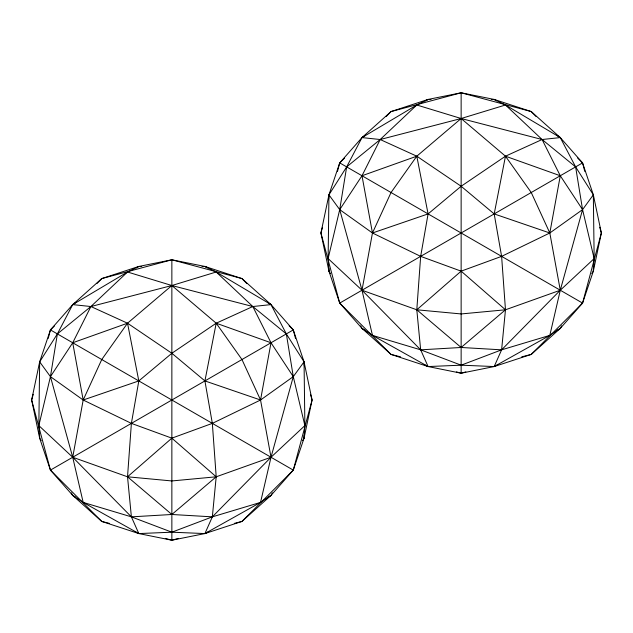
<?xml version="1.0" encoding="UTF-8"?>
<svg xmlns="http://www.w3.org/2000/svg" width="633" height="633" viewBox="0 0 633 633"><rect width="100%" height="100%" fill="white"/><g stroke="black" fill="none" stroke-linecap="round" stroke-linejoin="round"><path stroke-width="0.95" d="M302.495 440.631L304.054 438.171L312.077 400.009L304.054 361.847L293.285 329.904L271.003 304.608L241.964 278.583L204.91 266.446L171.859 259.791L138.817 266.446L101.755 278.583L72.716 304.608L50.434 329.904L39.665 361.847L31.65 400.009L39.665 438.171L50.434 470.113L72.716 495.41L101.755 521.434L138.817 533.572L171.859 540.218L204.91 533.572L241.964 521.434L271.003 495.41L293.285 470.113L304.054 438.171L304.093 435.227M591.768 273.622L593.335 271.153L601.35 232.991L593.335 194.829L582.566 162.887L560.284 137.59L531.245 111.566L494.183 99.428L461.14 92.782L428.09 99.428L391.036 111.566L361.997 137.59L339.715 162.887L328.946 194.829L320.923 232.991L328.946 271.153L339.715 303.096L361.997 328.392L391.036 354.417L428.09 366.554L461.14 373.209L494.183 366.554L531.245 354.417L560.284 328.392L582.566 303.096L593.335 271.153L593.366 268.21M39.412 365.708L39.665 361.847L57.381 333.908L72.716 304.608L75.936 302.455M304.054 438.171L304.877 425.605L304.054 361.847L286.345 333.908L271.003 304.608L267.783 302.455M328.693 198.699L328.946 194.829L346.655 166.898L361.997 137.59L365.217 135.438M593.335 271.153L594.158 258.596L593.335 194.829L575.619 166.898L560.284 137.59L557.064 135.438M48.219 338.426L50.434 329.904L54.612 325.781M337.492 171.408L339.715 162.887L344.589 158.076M234.337 523.38L241.964 521.434L293.285 470.113L312.077 400.009L310.471 394.319M521.703 356.854L531.245 354.417L582.566 303.096L601.35 232.991L599.752 227.302M33.248 394.319L31.65 400.009L50.434 470.113L101.755 521.434L109.39 523.38M322.529 227.302L320.923 232.991L339.715 303.096L391.036 354.417L400.578 356.854M135.343 531.855L138.817 533.572L171.859 532.195L204.91 533.572L260.543 502.404L271.003 495.41L272.356 492.822M424.616 364.845L428.09 366.554L461.14 365.186L494.183 366.554L549.816 335.387L560.284 328.392L561.637 325.813M96.944 283.513L101.755 278.583L171.859 259.791L241.964 278.583L246.783 283.513M386.217 116.504L391.036 111.566L461.14 92.782L531.245 111.566L536.056 116.504M268.479 496.913L271.003 495.41M556.913 330.402L560.284 328.392M50.434 470.113L293.285 329.904L295.508 338.426M339.715 303.096L582.566 162.887L584.781 171.408M425.526 100.869L428.09 99.428L431.01 99.555M136.245 267.886L138.817 266.446L141.729 266.564M428.09 99.428L416.799 104.999L361.997 137.59L380.188 139.521L416.799 156.193L461.14 186.252L494.183 213.914L549.816 232.991L582.566 209.626L593.335 194.829L593.588 198.699M138.817 266.446L127.526 272.008L72.716 304.608L90.907 306.53L127.526 323.21L171.859 353.269L204.91 380.924L260.543 400.009L293.285 376.635L304.054 361.847L304.307 365.708M497.657 364.845L494.183 366.554L501.613 349.835L505.474 309.79L501.613 256.365L494.183 213.914L505.474 156.193L542.093 139.521L560.284 137.59L505.474 104.999L494.183 99.428L491.271 99.555M208.384 531.855L204.91 533.572L212.34 516.852L216.201 476.799L212.34 423.374L204.91 380.924L216.201 323.21L252.812 306.53L271.003 304.608L216.201 272.008L204.91 266.446L201.99 266.564M456.425 371.903L461.14 373.209L465.856 371.903M165.26 538.398L171.859 540.218L178.466 538.398M494.183 99.428L496.755 100.869M204.91 266.446L207.474 267.886M339.715 162.887L582.566 303.096M50.434 329.904L293.285 470.113M360.644 325.813L361.997 328.392L365.368 330.402M71.363 492.822L72.716 495.41L75.248 496.913M361.997 328.392L372.457 335.387L428.09 366.554L420.66 349.835L416.799 309.79L420.66 256.365L428.09 213.914L416.799 156.193L461.14 118.513L505.474 104.999L542.093 139.521L575.619 166.898L582.566 209.626L594.158 258.596L560.284 290.231L501.613 349.835L461.14 365.186L420.66 349.835L372.457 335.387L361.997 290.231L339.715 209.626L328.946 194.829L328.123 258.596L328.946 271.153L330.505 273.622M72.716 495.41L83.184 502.404L138.817 533.572L131.387 516.852L127.526 476.799L131.387 423.374L138.817 380.924L127.526 323.21L171.859 285.523L216.201 272.008L252.812 306.53L286.345 333.908L293.285 376.635L304.877 425.605L271.003 457.248L212.34 516.852L171.859 532.195L131.387 516.852L83.184 502.404L72.716 457.248L50.434 376.635L39.665 361.847L38.842 425.605L39.665 438.171L41.232 440.631M577.684 158.076L582.566 162.887M289.107 325.781L293.285 329.904M328.907 268.21L328.946 271.153M39.634 435.227L39.665 438.171M461.14 92.782L461.14 373.209M171.859 259.791L171.859 540.218M57.381 333.908L50.434 376.635L38.842 425.605L72.716 457.248L131.387 516.852L171.859 514.487L212.34 516.852L260.543 502.404L271.003 457.248L293.285 376.635L271.003 342.762L252.812 306.53L171.859 285.523L127.526 272.008L90.907 306.53L57.381 333.908M346.655 166.898L339.715 209.626L328.123 258.596L361.997 290.231L420.66 349.835L461.14 347.477L501.613 349.835L549.816 335.387L560.284 290.231L582.566 209.626L560.284 175.752L542.093 139.521L461.14 118.513L416.799 104.999L380.188 139.521L346.655 166.898M83.184 400.009L72.716 457.248L127.526 476.799L171.859 480.953L216.201 476.799L271.003 457.248L260.543 400.009L241.964 359.528L216.201 323.21L171.859 285.523L90.907 306.53L72.716 342.762L50.434 376.635L83.184 400.009L131.387 423.374L171.859 438.163L216.201 476.799L171.859 514.487L127.526 476.799L171.859 438.163L212.34 423.374L260.543 400.009L271.003 342.762L216.201 323.21L171.859 353.269L138.817 380.924L83.184 400.009L72.716 342.762L127.526 323.21L101.755 359.528L83.184 400.009M372.457 232.991L361.997 290.231L416.799 309.79L461.14 313.944L505.474 309.79L560.284 290.231L549.816 232.991L531.245 192.519L505.474 156.193L461.14 118.513L380.188 139.521L361.997 175.752L339.715 209.626L372.457 232.991L420.66 256.365L461.14 271.153L505.474 309.79L461.14 347.477L416.799 309.79L461.14 271.153L501.613 256.365L549.816 232.991L560.284 175.752L505.474 156.193L461.14 186.252L428.09 213.914L372.457 232.991L361.997 175.752L416.799 156.193L391.036 192.519L372.457 232.991"/></g></svg>
